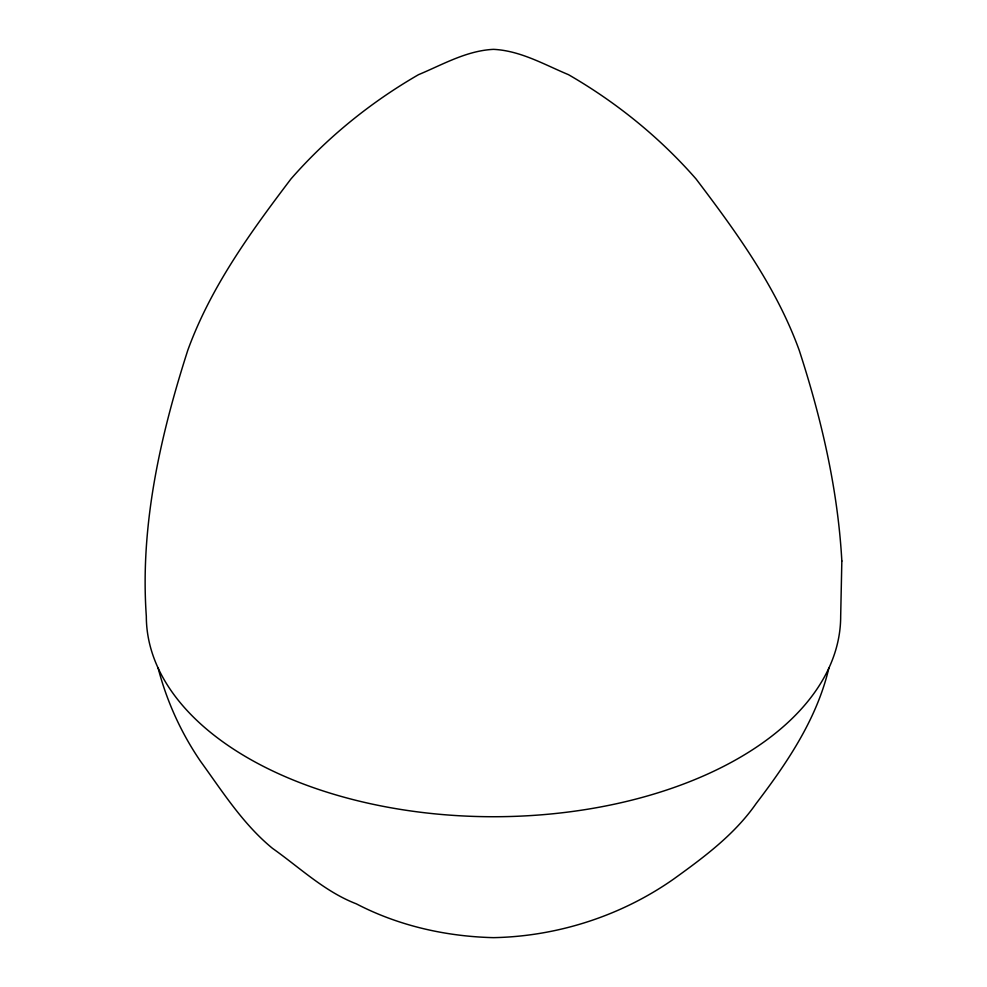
<?xml version="1.0" encoding="UTF-8"?>
<svg xmlns="http://www.w3.org/2000/svg" width="987" height="987" viewBox="0 0 987 987"><rect width="100%" height="100%" fill="white"/><g stroke="black" fill="none" stroke-linecap="round" stroke-linejoin="round"><path stroke-width="1.48" d="M828.846 668.174C816.878 718.918 787.33 762.581 756.202 803.467C734.673 834.459 704.2 857.049 673.948 878.849C621.526 915.751 557.692 936.404 493.5 937.65C446.001 936.49 398.612 925.831 356.344 903.845C324.649 891.643 299.838 867.672 272.486 848.339C243.049 824.194 222.593 791.734 200.484 761.236C181.114 732.872 166.803 701.399 158.154 668.174M841.837 560.998L840.677 616.295A347.177 200.447 0 0 1 493.5 816.73A347.177 200.447 0 0 1 146.323 616.295C139.907 525.775 160.276 435.921 187.789 350.262C210.799 286.872 250.599 232.192 290.968 178.931C327.277 137.403 370.742 102.241 418.5 74.679C442.842 64.537 466.555 50.658 493.5 49.35C520.445 50.658 544.158 64.537 568.5 74.679C616.258 102.241 659.723 137.403 696.032 178.931C736.401 232.192 776.201 286.872 799.211 350.262C821.418 418.5 837.84 489.182 841.837 560.998"/></g></svg>
